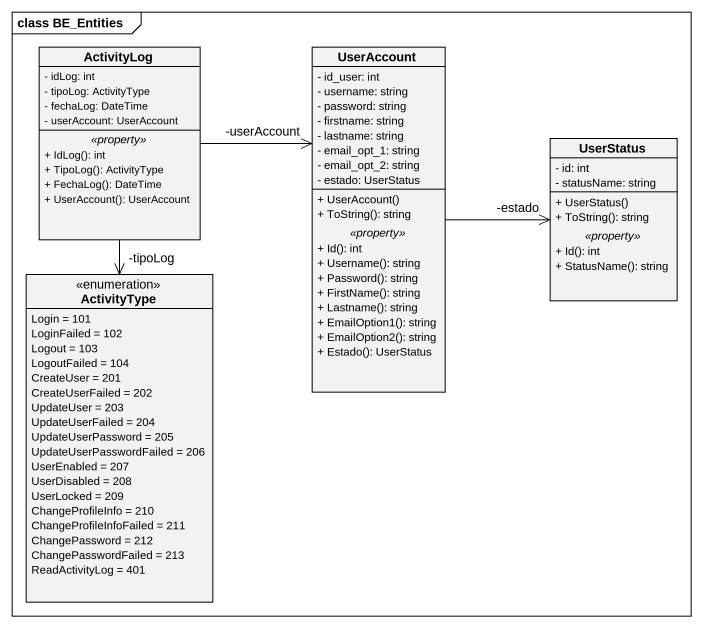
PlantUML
@startuml
mainframe class BE_Entities
hide circle
hide empty members
skinparam classAttributeIconSize 0
class ActivityLog {
  - idLog: int
  - tipoLog: ActivityType
  - fechaLog: DateTime
  - userAccount: UserAccount
  .. <<property>> ..
  + IdLog(): int
  + TipoLog(): ActivityType
  + FechaLog(): DateTime
  + UserAccount(): UserAccount
}
class UserAccount {
  - id_user: int
  - username: string
  - password: string
  - firstname: string
  - lastname: string
  - email_opt_1: string
  - email_opt_2: string
  - estado: UserStatus
  --
  + UserAccount()
  + ToString(): string
  .. <<property>> ..
  + Id(): int
  + Username(): string
  + Password(): string
  + FirstName(): string
  + Lastname(): string
  + EmailOption1(): string
  + EmailOption2(): string
  + Estado(): UserStatus
}
class UserStatus {
  - id: int
  - statusName: string
  --
  + UserStatus()
  + ToString(): string
  .. <<property>> ..
  + Id(): int
  + StatusName(): string
}
enum ActivityType {
  Login = 101
  LoginFailed = 102
  Logout = 103
  LogoutFailed = 104
  CreateUser = 201
  CreateUserFailed = 202
  UpdateUser = 203
  UpdateUserFailed = 204
  UpdateUserPassword = 205
  UpdateUserPasswordFailed = 206
  UserEnabled = 207
  UserDisabled = 208
  UserLocked = 209
  ChangeProfileInfo = 210
  ChangeProfileInfoFailed = 211
  ChangePassword = 212
  ChangePasswordFailed = 213
  ReadActivityLog = 401
}
ActivityLog -right-> "-userAccount" UserAccount
ActivityLog --> "-tipoLog" ActivityType
UserAccount -right-> "-estado" UserStatus
@enduml
